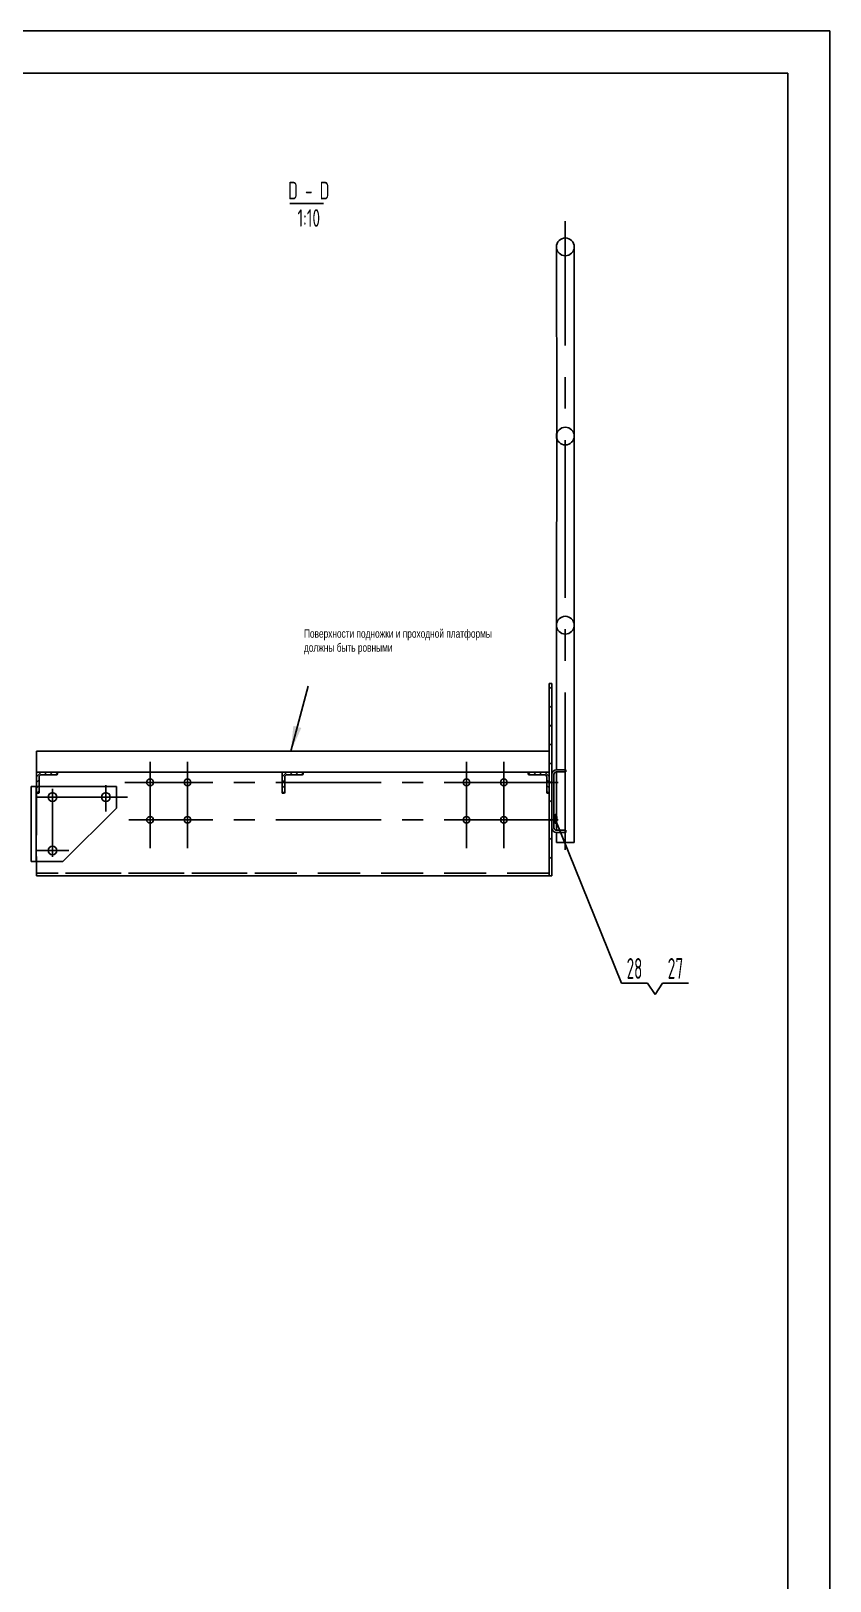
# Model space of a CAD drawing. Header units: millimetres. Extents: x 0 to 16800, y -459 to 11880.
# Drawn here: x 13002 to 16800, y 4505 to 11880 of the extents above; entities that cross this region are included whole.
import ezdxf
from ezdxf.enums import TextEntityAlignment as Align

# ---------------------------------------------------------------- set-up
doc = ezdxf.new("R2010")
doc.units = ezdxf.units.MM
doc.header["$LTSCALE"] = 400
doc.linetypes.add('F', pattern=[0.75, 0.5, -0.25])
doc.linetypes.add('G', pattern=[2, 1.25, -0.25, 0.25, -0.25])
for name, color, linetype in [('01', 7, 'Continuous'), ('02', 1, 'Continuous'), ('04', 2, 'F'), ('05', 4, 'G'), ('10', 1, 'Continuous'), ('11', 3, 'Continuous')]:
    doc.layers.add(name, color=color, linetype=linetype)
doc.styles.get("Standard").update_dxf_attribs({"font": 'isocp', "width": 0.707, "bigfont": 'intecad.shx'})
doc.dimstyles.new('INTE', dxfattribs={"dimscale": 40, "dimtxt": 3.5, "dimasz": 3, "dimexe": 3, "dimexo": 0, "dimgap": 1, "dimtad": 1, "dimdec": 3, "dimdsep": 46, "dimtxsty": 'Standard', "dimcen": 0, "dimclrd": 1, "dimclre": 1, "dimclrt": 3, "dimaunit": 1, "dimadec": 0, "dimazin": 0, "dimtfac": 1, "dimtmove": 0, "dimatfit": 0, "dimfxl": 1, "dimarcsym": 0})

# ---------------------------------------------------------------- blocks, each defined once
blk = doc.blocks.new('*U221')
at = {"layer": '01'}
for points in [[(415, 292), (25, 292)], [(415, 5), (415, 292)]]:
    blk.add_lwpolyline(points, dxfattribs=at)
at = {"layer": '02'}
for points in [[(420, 297), (0, 297)], [(420, 0), (420, 297)]]:
    blk.add_lwpolyline(points, dxfattribs=at)
blk = doc.blocks.new('A$C0BAB5668')
for p, q in [((22, 149), (0, 149)), ((0, 149), (0, 144)), ((22, 144), (0, 144)), ((28, 11), (28, 138)), ((33, 11), (33, 138)), ((0, 5), (22, 5)), ((0, 5), (0, 0)), ((0, 0), (22, 0))]:
    blk.add_line(p, q)
for centre, radius, start, end in [((22, 138), 11, 0, 90), ((22, 138), 6, 0, 90), ((22, 11), 11, 270, 0), ((22, 11), 6, 270, 0)]:
    blk.add_arc(centre, radius, start, end)
at = {"layer": '05', "color": 4, "linetype": 'G'}
for p, q in [((39.6, 119), (17.7, 119)), ((40.1, 30), (17.7, 30))]:
    blk.add_line(p, q, dxfattribs=at)
blk = doc.blocks.new('adf123qwe4r56798adf')
at = {"layer": '01', "color": 7, "linetype": 'Continuous', "ltscale": 1.5}
for p, q in [((19378.2, 9328), (19376.4, 10183.8)), ((19461, 7352), (19461, 10185.7)), ((19376.4, 8428), (19378.2, 9328)), ((19376.4, 7697.7), (19376.4, 8428)), ((19376.4, 7409.7), (19376.4, 7687.7)), ((19376.4, 7352), (19376.4, 7399.7)), ((19461, 7352), (19376.4, 7352))]:
    blk.add_line(p, q, dxfattribs=at)
for centre, start, end in [((19418.7, 10185.7), 90, 270), ((19418.7, 10185.7), 270, 90), ((19418.7, 9285.7), 90, 270), ((19418.7, 9285.7), 270, 90), ((19418.7, 8385.7), 90, 270), ((19418.7, 8385.7), 270, 90)]:
    blk.add_arc(centre, 42.3, start, end, dxfattribs=at)
at = {"layer": '05', "color": 4, "linetype": 'G', "ltscale": 1.5}
blk.add_line((19418.7, 7316.2), (19418.7, 10307.3), dxfattribs=at)
at = {"ltscale": 1.5, "xscale": -2, "yscale": 2, "zscale": 2}
blk.add_blockref('A$C0BAB5668', (19420.7, 7400), dxfattribs=at)

msp = doc.modelspace()

# ---------------------------------------------------------------- hatches: boundary and pattern name
at = {"layer": '10'}
h = msp.add_hatch(dxfattribs=at)
h.set_pattern_fill('ANSI31', color=256, scale=20, style=0)
h.set_pattern_definition([(45, (6424.56, 10393.714), (-44.9013, 44.9013), [])])
h.paths.add_polyline_path([(15477.8405, 8775.1102), (15465.8405, 8775.1102), (15465.8405, 7861.1102), (15477.8405, 7861.1102)])
h = msp.add_hatch(dxfattribs=at)
h.set_pattern_fill('ANSI31', color=256, scale=6, style=0)
h.set_pattern_definition([(45, (5256.558, 10393.714), (-13.470384, 13.470384), [])])
h.paths.add_polyline_path([(13127.8405, 8345.0702, -0.414213562), (13123.8805, 8341.1102), (13050.8405, 8341.1102, 0.414213562), (13039.8405, 8330.1102), (13039.8405, 8257.0702, -0.414213562), (13035.8805, 8253.1102), (13027.8405, 8253.1102), (13027.8405, 8353.1102), (13127.8405, 8353.1102)])
h = msp.add_hatch(dxfattribs=at)
h.set_pattern_fill('ANSI31', color=256, scale=6, style=0)
h.set_pattern_definition([(45, (6424.558, 10393.714), (-13.470384, 13.470384), [])])
h.paths.add_polyline_path([(14195.8405, 8253.1102), (14203.8805, 8253.1102, 0.414213562), (14207.8405, 8257.0702), (14207.8405, 8330.1102, -0.414213562), (14218.8405, 8341.1102), (14291.8805, 8341.1102, 0.414213562), (14295.8405, 8345.0702), (14295.8405, 8353.1102), (14195.8405, 8353.1102)])
h = msp.add_hatch(dxfattribs=at)
h.set_pattern_fill('ANSI31', color=256, scale=6, style=0)
h.set_pattern_definition([(135, (23237.682, 10393.714), (13.470384, 13.470384), [])])
h.paths.add_polyline_path([(15366.3996, 8345.0702, 0.414213562), (15370.3596, 8341.1102), (15443.3996, 8341.1102, -0.414213562), (15454.3996, 8330.1102), (15454.3996, 8257.0702, 0.414213562), (15458.3596, 8253.1102), (15466.3996, 8253.1102), (15466.3996, 8353.1102), (15366.3996, 8353.1102)])

# ---------------------------------------------------------------- linework, layer by layer
for p, q in [((15465.8405, 8775.1102), (15465.8405, 7861.1102)), ((15477.8405, 8775.1102), (15477.8405, 7861.1102)), ((13027.8405, 8253.1102), (13027.8405, 8453.1102)), ((15465.8405, 8471.1102), (15465.8405, 7861.1102)), ((13001.8405, 8285.1102), (13001.8405, 7929.1102)), ((13001.8405, 8285.1102), (13027.8405, 8285.1102)), ((13001.8405, 7929.1102), (13027.8405, 7929.1102)), ((13027.8405, 7861.1102), (13027.8405, 7929.1102)), ((13027.8405, 7861.1102), (13027.8405, 7929.1102)), ((15465.8405, 7861.1102), (13027.8405, 7861.1102)), ((15465.8405, 7861.1102), (13027.8405, 7861.1102))]:
    msp.add_line(p, q)
for centre in [(13567.8405, 8305.1102), (13745.8405, 8305.1102), (15071.8405, 8305.1102), (15249.8405, 8305.1102), (13567.8405, 8127.1102), (13745.8405, 8127.1102), (15071.8405, 8127.1102), (15249.8405, 8127.1102)]:
    msp.add_circle(centre, 16)
at = {"layer": '01'}
for p, q in [((14231.7887, 11058.8201), (14391.7887, 11058.8201)), ((15477.8405, 8775.1102), (15465.8405, 8775.1102)), ((13039.8405, 8330.1335), (13039.8405, 8257.0702)), ((15465.8405, 7861.1102), (15477.8405, 7861.1102))]:
    msp.add_line(p, q, dxfattribs=at)
at = {"layer": '01', "color": 7, "linetype": 'Continuous'}
for p, q in [((15465.8405, 8453.1102), (13027.8405, 8453.1102)), ((13127.8405, 8353.1102), (13027.8405, 8353.1102)), ((13050.8405, 8341.1102), (13123.8986, 8341.1102)), ((15465.8405, 8353.1102), (13127.8405, 8353.1102)), ((13127.8405, 8353.1102), (13127.8405, 8345.0702)), ((14195.8405, 8353.1102), (14195.8405, 8253.1102)), ((14295.8405, 8353.1102), (14195.8405, 8353.1102)), ((14218.8405, 8341.1102), (14291.8986, 8341.1102)), ((14295.8405, 8353.1102), (14295.8405, 8345.0702)), ((15365.8405, 8353.1102), (15465.8405, 8353.1102)), ((15365.8405, 8353.1102), (15365.8405, 8345.0702)), ((15442.8405, 8341.1102), (15369.7824, 8341.1102)), ((15465.8405, 8353.1102), (15465.8405, 8253.1102)), ((13025.8405, 8285.1102), (13025.8405, 7929.1102)), ((13039.8405, 8285.1101), (13407.8405, 8285.1102)), ((13407.8405, 8285.1102), (13407.8405, 8183.1102)), ((14207.8405, 8257.0702), (14207.8405, 8330.1335)), ((15453.8405, 8257.0702), (15453.8405, 8330.1335)), ((13027.8405, 8253.1102), (13035.8805, 8253.1102)), ((14195.8405, 8253.1102), (14203.8805, 8253.1102)), ((15465.8405, 8253.1102), (15457.8005, 8253.1102)), ((13153.8405, 7929.1102), (13407.8405, 8183.1102)), ((13027.8405, 7929.1102), (13153.8405, 7929.1102))]:
    msp.add_line(p, q, dxfattribs=at)
for centre in [(13103.8405, 8235.1102), (13357.8405, 8235.1102), (13103.8405, 7981.1102)]:
    msp.add_circle(centre, 21, dxfattribs=at)
for centre, radius, start, end in [((13050.8405, 8330.1102), 11, 90, 179.87822274), ((13123.8805, 8345.0702), 3.96, 270.26212874, 0), ((14218.8405, 8330.1102), 11, 90, 179.87822274), ((14291.8805, 8345.0702), 3.96, 270.26212874, 0), ((15369.8005, 8345.0702), 3.96, 180, 269.73787126), ((15442.8405, 8330.1102), 11, 0.12177726, 90), ((13035.8805, 8257.0702), 3.96, 270, 0), ((14203.8805, 8257.0702), 3.96, 270, 0), ((15457.8005, 8257.0702), 3.96, 180, 270)]:
    msp.add_arc(centre, radius, start, end, dxfattribs=at)
at = {"layer": '02'}
for p, q in [((15495.4471, 8126.4447), (15808.716, 7350.2625)), ((15932.716, 7350.2625), (15808.716, 7350.2625)), ((15968.2483, 7295.3168), (15932.716, 7350.2625)), ((16003.4267, 7350.2625), (15968.2483, 7295.3168)), ((16127.4267, 7350.2625), (16003.4267, 7350.2625))]:
    msp.add_line(p, q, dxfattribs=at)
at = {"layer": '04', "color": 2, "linetype": 'F'}
for p, q in [((13039.8405, 8285.1101), (13027.8405, 8285.1101)), ((13027.8405, 8253.1102), (13027.8405, 7929.1102)), ((15465.8405, 7873.1102), (13027.8405, 7873.1102)), ((14030.1389, 7873.1102), (13027.8405, 7873.1102))]:
    msp.add_line(p, q, dxfattribs=at)
at = {"layer": '05', "color": 4, "linetype": 'G'}
for p, q in [((13567.8405, 7992.1519), (13567.8405, 8402.1453)), ((13745.8405, 7992.1519), (13745.8405, 8402.1453)), ((15071.8405, 7992.1519), (15071.8405, 8402.1453)), ((15249.8405, 7992.1519), (15249.8405, 8402.1453)), ((13103.8405, 8274.2057), (13103.8405, 7950.8006)), ((13357.8405, 8166.4805), (13357.8405, 8292.1781)), ((15465.8405, 8305.1102), (13448.4471, 8305.1102)), ((13459.845, 8235.1102), (13027.8405, 8235.1102)), ((13064.5424, 8235.1102), (13395.3844, 8235.1102)), ((15465.8405, 8127.1102), (13467.4976, 8127.1102)), ((13181.2664, 7981.1102), (13027.8405, 7981.1102))]:
    msp.add_line(p, q, dxfattribs=at)

# ---------------------------------------------------------------- block references
at = {"layer": '01', "xscale": 40, "yscale": 40, "zscale": 40}
msp.add_blockref('*U221', (0, 0), dxfattribs=at)
at = {"layer": '01'}
msp.add_blockref('adf123qwe4r56798adf', (-3876.8621, 667.1417), dxfattribs=at)

# ---------------------------------------------------------------- texts
at = {"layer": '01', "insert": (14299.3837, 9033.2448), "char_height": 40, "attachment_point": 1}
msp.add_mtext('{\\fArial|b0|i0|c204|p34;\\C3;Поверхности подножки и проходной платформы\\Pдолжны быть ровными}', dxfattribs=at)
at = {"layer": '02', "width": 0.605172}
msp.add_text('●', height=40, dxfattribs=at).set_placement((15483.4471, 8106.4447), (15507.4471, 8106.4447), align=Align.FIT)
at = {"layer": '11', "width": 0.707}
for s, p in [('D - D', (14322.3937, 11078.8201)), ('1:10', (14322.3937, 10948.2622))]:
    msp.add_text(s, height=84, dxfattribs=at).set_placement(p, align=Align.CENTER)
at = {"layer": '11', "width": 0.601243}
for s, p, p2 in [('28', (15833.516, 7370.2625), (15907.916, 7370.2625)), ('27', (16028.2267, 7370.2625), (16102.6267, 7370.2625))]:
    msp.add_text(s, height=98.99495, dxfattribs=at).set_placement(p, p2, align=Align.FIT)

# ---------------------------------------------------------------- leaders
at = {"layer": '01'}
msp.add_leader([(14237.1435, 8453.1102), (14319.1354, 8762.5125)], dimstyle='INTE', dxfattribs=at)

doc.saveas('drawing.dxf')
